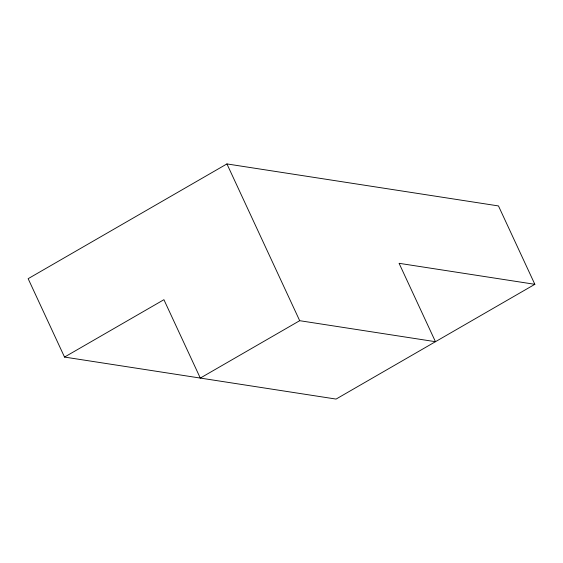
<?xml version="1.0" encoding="UTF-8"?>
<svg xmlns="http://www.w3.org/2000/svg" width="563" height="563" viewBox="0 0 563 563"><rect width="100%" height="100%" fill="white"/><g stroke="black" fill="none" stroke-linecap="round" stroke-linejoin="round"><path stroke-width="0.84" d="M226.931 163.924L28.15 278.685L64.527 357.069L336.069 399.076L534.85 284.315L498.473 205.931L226.931 163.924L299.692 320.692L435.459 341.699L399.083 263.308L534.85 284.315M64.527 357.069L163.917 299.692L200.301 378.076L299.692 320.692"/></g></svg>
